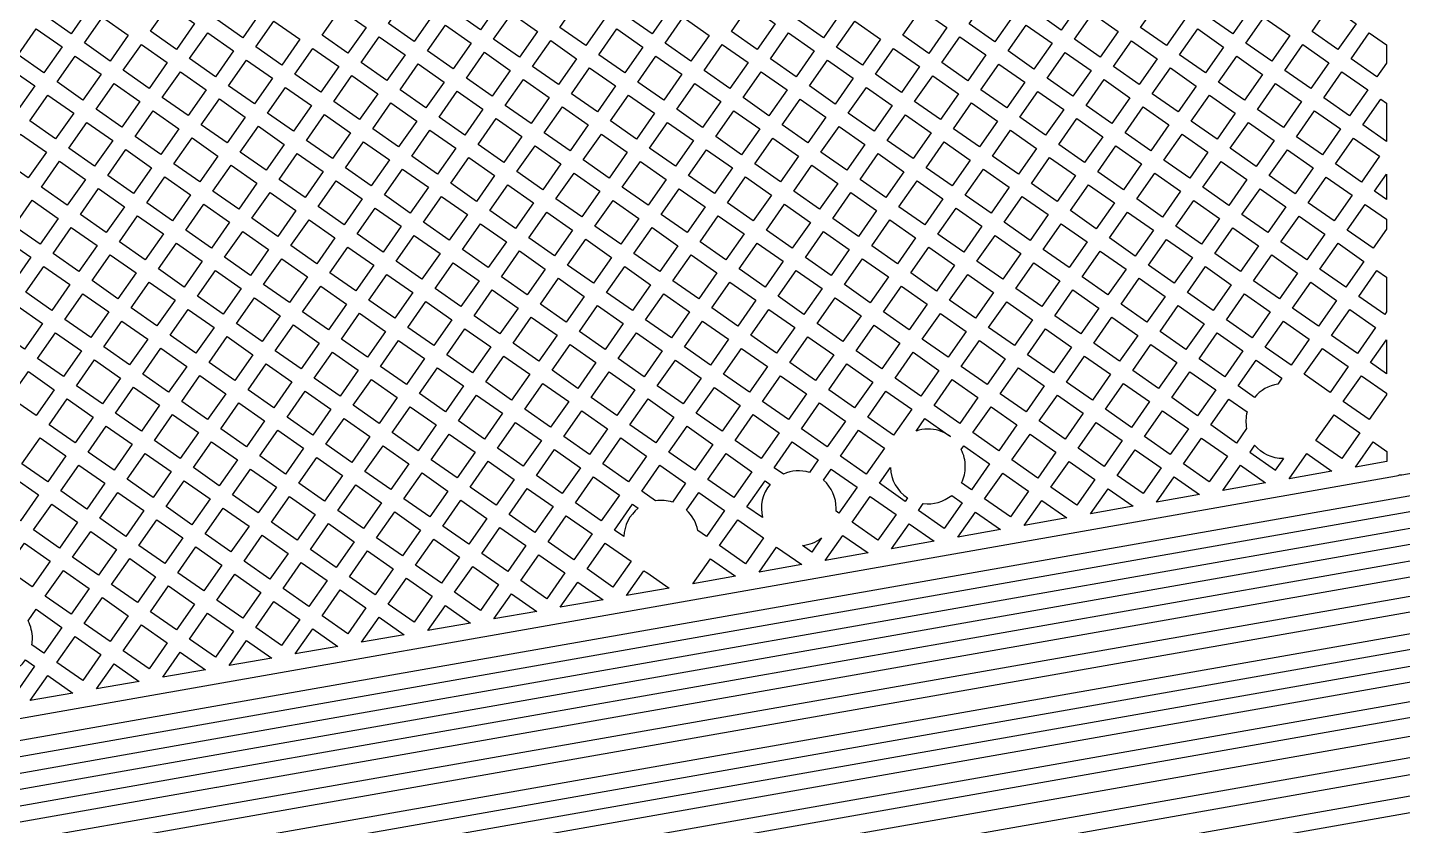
# Model space of a CAD drawing. Extents: x 3103 to 3424, y -52 to 175.
# Drawn here: x 3147.43 to 3153.96, y 37.04 to 40.84 of the extents above; entities that cross this region are included whole.
import ezdxf

# ---------------------------------------------------------------- set-up
doc = ezdxf.new("R2010")
doc.units = 0
doc.layers.add('gbr-dxf_layer0', color=7, linetype='Continuous')

msp = doc.modelspace()

# ---------------------------------------------------------------- linework, layer by layer
at = {"layer": 'gbr-dxf_layer0'}
for p, q in [((3153.8858, 40.2943), (3153.7733, 40.373)), ((3153.8288, 40.0581), (3153.8858, 40.1394)), ((3153.8858, 40.1394), (3153.8858, 40.0182)), ((3153.8858, 40.0182), (3153.8288, 40.0581)), ((3153.8102, 39.2433), (3153.8858, 39.3512)), ((3153.8858, 39.3512), (3153.8858, 39.1904)), ((3153.8858, 39.1904), (3153.8102, 39.2433)), ((3151.8149, 38.8912), (3151.8051, 38.8981)), ((3151.4766, 38.6695), (3151.5292, 38.7446)), ((3153.6267, 38.7269), (3153.4236, 38.6911)), ((3152.9971, 38.6159), (3152.7939, 38.58)), ((3153.3118, 38.6714), (3153.1088, 38.6356)), ((3148.3149, 37.454), (3154.7173, 38.5829)), ((3150.9214, 38.5064), (3150.8471, 38.5584)), ((3152.6822, 38.5603), (3152.4791, 38.5245)), ((3154.7306, 38.5079), (3148.3282, 37.379)), ((3152.3674, 38.5048), (3152.1642, 38.469)), ((3148.3145, 37.2988), (3154.6477, 38.4153)), ((3152.0524, 38.4493), (3151.8493, 38.4135)), ((3151.7375, 38.3938), (3151.5345, 38.358)), ((3154.661, 38.3403), (3148.3277, 37.2237)), ((3151.4227, 38.3383), (3151.2196, 38.3025)), ((3148.3149, 37.1335), (3154.5362, 38.2284)), ((3150.7931, 38.2273), (3150.5902, 38.1915)), ((3151.1079, 38.2828), (3150.9048, 38.2469)), ((3154.5495, 38.1534), (3148.3281, 37.0584)), ((3150.4782, 38.1717), (3150.2751, 38.1359)), ((3150.1635, 38.1162), (3149.9605, 38.0804)), ((3149.8486, 38.0607), (3149.6453, 38.0249)), ((3149.5338, 38.0052), (3149.3308, 37.9694)), ((3148.9039, 37.8941), (3148.7011, 37.8584)), ((3149.219, 37.9497), (3149.0159, 37.9139)), ((3148.5893, 37.8387), (3148.3863, 37.8029)), ((3144.9048, 36.1977), (3154.0793, 37.8151)), ((3148.2743, 37.7831), (3148.0715, 37.7474)), ((3154.0925, 37.7401), (3144.918, 36.1226)), ((3147.9595, 37.7276), (3147.7566, 37.6918)), ((3147.6446, 37.6721), (3147.4418, 37.6363)), ((3148.3148, 36.63), (3154.2977, 37.685)), ((3148.3127, 36.465), (3154.302, 37.5213)), ((3144.6132, 36.8014), (3148.3145, 37.454)), ((3148.3277, 37.3789), (3144.6264, 36.7264)), ((3145.1861, 35.7314), (3154.318, 37.3414)), ((3144.6468, 36.6523), (3148.3143, 37.2987)), ((3154.3356, 37.2414), (3145.2038, 35.6314)), ((3148.3276, 37.2237), (3144.66, 36.5773)), ((3144.8258, 36.5197), (3148.3145, 37.1334)), ((3148.3277, 37.0584), (3144.839, 36.4447))]:
    msp.add_line(p, q, dxfattribs=at)
at = {"layer": 'gbr-dxf_layer0', "linetype": 'Continuous'}
for points in [[(3149.4585, 40.9106), (3149.5444, 41.0333), (3149.6671, 40.9474), (3149.5812, 40.8247)], [(3152.2177, 40.9103), (3152.3037, 41.033), (3152.4266, 40.9469), (3152.3407, 40.8242)], [(3147.5138, 40.8923), (3147.5998, 41.0151), (3147.7226, 40.9291), (3147.6366, 40.8064)], [(3148.3287, 40.8737), (3148.4147, 40.9964), (3148.5374, 40.9105), (3148.4514, 40.7877)], [(3149.1436, 40.8551), (3149.2296, 40.9779), (3149.3523, 40.8919), (3149.2664, 40.7691)], [(3150.2733, 40.892), (3150.3593, 41.0147), (3150.482, 40.9288), (3150.3961, 40.806)], [(3151.0882, 40.8733), (3151.1741, 40.9961), (3151.2969, 40.9101), (3151.2109, 40.7873)], [(3151.903, 40.8546), (3151.989, 40.9774), (3152.1116, 40.8916), (3152.0256, 40.7688)], [(3153.0326, 40.8917), (3153.1185, 41.0144), (3153.2413, 40.9284), (3153.1554, 40.8057)], [(3148.0139, 40.8182), (3148.0998, 40.9409), (3148.2226, 40.8549), (3148.1366, 40.7322)], [(3148.8287, 40.7995), (3148.9147, 40.9223), (3149.0374, 40.8364), (3148.9515, 40.7136)], [(3149.6437, 40.781), (3149.7296, 40.9036), (3149.8523, 40.8177), (3149.7664, 40.695)], [(3149.9584, 40.8364), (3150.0444, 40.9592), (3150.1672, 40.8733), (3150.0812, 40.7505)], [(3150.7734, 40.8178), (3150.8593, 40.9405), (3150.982, 40.8546), (3150.8961, 40.7319)], [(3151.588, 40.7993), (3151.6739, 40.922), (3151.7969, 40.8359), (3151.711, 40.7132)], [(3152.4031, 40.7805), (3152.489, 40.9032), (3152.6116, 40.8174), (3152.5257, 40.6947)], [(3152.7178, 40.8361), (3152.8038, 40.9589), (3152.9265, 40.873), (3152.8405, 40.7502)], [(3153.5326, 40.8174), (3153.6186, 40.9403), (3153.7414, 40.8543), (3153.6554, 40.7314)], [(3147.699, 40.7627), (3147.785, 40.8854), (3147.9077, 40.7995), (3147.8218, 40.6767)], [(3148.5138, 40.744), (3148.5998, 40.8668), (3148.7226, 40.7808), (3148.6366, 40.658)], [(3149.3288, 40.7254), (3149.4148, 40.8482), (3149.5375, 40.7623), (3149.4515, 40.6395)], [(3150.4585, 40.7623), (3150.5445, 40.8851), (3150.6672, 40.7991), (3150.5813, 40.6763)], [(3151.2733, 40.7436), (3151.3593, 40.8664), (3151.4819, 40.7806), (3151.3959, 40.6578)], [(3152.088, 40.725), (3152.174, 40.8479), (3152.297, 40.7618), (3152.211, 40.639)], [(3153.2178, 40.762), (3153.3037, 40.8847), (3153.4265, 40.7987), (3153.3406, 40.676)], [(3147.3842, 40.7072), (3147.4701, 40.8299), (3147.5929, 40.7439), (3147.507, 40.6212)], [(3148.1991, 40.6885), (3148.285, 40.8112), (3148.4077, 40.7253), (3148.3218, 40.6026)], [(3149.0139, 40.6699), (3149.0999, 40.7927), (3149.2227, 40.7067), (3149.1367, 40.5839)], [(3149.8288, 40.6513), (3149.9147, 40.774), (3150.0375, 40.688), (3149.9516, 40.5653)], [(3150.1436, 40.7067), (3150.2296, 40.8295), (3150.3524, 40.7436), (3150.2664, 40.6208)], [(3150.9585, 40.6882), (3151.0445, 40.8109), (3151.1672, 40.7249), (3151.0813, 40.6022)], [(3151.7734, 40.6695), (3151.8593, 40.7922), (3151.9819, 40.7063), (3151.896, 40.5836)], [(3152.5881, 40.651), (3152.674, 40.7737), (3152.7967, 40.6877), (3152.7108, 40.565)], [(3152.9029, 40.7064), (3152.9889, 40.8293), (3153.1117, 40.7433), (3153.0257, 40.6205)], [(3153.7178, 40.6877), (3153.8038, 40.8106), (3153.8858, 40.7532), (3153.8858, 40.6664), (3153.8405, 40.6018)], [(3147.8842, 40.633), (3147.9701, 40.7558), (3148.0929, 40.6698), (3148.007, 40.547)], [(3148.6991, 40.6143), (3148.785, 40.7371), (3148.9078, 40.6512), (3148.8218, 40.5284)], [(3149.514, 40.5958), (3149.5999, 40.7185), (3149.7227, 40.6326), (3149.6367, 40.5098)], [(3150.6437, 40.6326), (3150.7296, 40.7554), (3150.8524, 40.6695), (3150.7664, 40.5467)], [(3151.4583, 40.6141), (3151.5443, 40.7369), (3151.6673, 40.6508), (3151.5813, 40.528)], [(3152.2734, 40.5953), (3152.3594, 40.7181), (3152.482, 40.6322), (3152.396, 40.5094)], [(3153.403, 40.6323), (3153.4889, 40.755), (3153.6117, 40.669), (3153.5258, 40.5463)], [(3147.2545, 40.522), (3147.3405, 40.6448), (3147.4632, 40.5588), (3147.3773, 40.436)], [(3147.5694, 40.5775), (3147.6553, 40.7002), (3147.7781, 40.6143), (3147.6921, 40.4916)], [(3148.3842, 40.5589), (3148.4701, 40.6816), (3148.5929, 40.5956), (3148.507, 40.4729)], [(3149.1991, 40.5402), (3149.2851, 40.663), (3149.4078, 40.577), (3149.3218, 40.4542)], [(3150.014, 40.5216), (3150.0999, 40.6443), (3150.2227, 40.5584), (3150.1368, 40.4357)], [(3150.3288, 40.5771), (3150.4148, 40.6999), (3150.5376, 40.6139), (3150.4516, 40.4911)], [(3151.1437, 40.5585), (3151.2296, 40.6812), (3151.3522, 40.5954), (3151.2663, 40.4727)], [(3151.9584, 40.5399), (3152.0443, 40.6626), (3152.1672, 40.5765), (3152.0813, 40.4539)], [(3152.7733, 40.5213), (3152.8592, 40.644), (3152.982, 40.558), (3152.896, 40.4354)], [(3153.0881, 40.5768), (3153.1741, 40.6996), (3153.2969, 40.6136), (3153.2109, 40.4908)], [(3147.7545, 40.4479), (3147.8405, 40.5706), (3147.9633, 40.4846), (3147.8773, 40.3619)], [(3148.0694, 40.5033), (3148.1554, 40.6261), (3148.2781, 40.5402), (3148.1921, 40.4174)], [(3148.8842, 40.4847), (3148.9702, 40.6075), (3149.093, 40.5215), (3149.007, 40.3987)], [(3149.6991, 40.4661), (3149.7851, 40.5889), (3149.9079, 40.5029), (3149.8219, 40.3801)], [(3150.8289, 40.503), (3150.9148, 40.6257), (3151.0376, 40.5398), (3150.9516, 40.417)], [(3151.6437, 40.4843), (3151.7297, 40.6071), (3151.8523, 40.5212), (3151.7663, 40.3985)], [(3152.4584, 40.4657), (3152.5444, 40.5885), (3152.6671, 40.5026), (3152.5811, 40.3798)], [(3153.5882, 40.5026), (3153.6741, 40.6253), (3153.7968, 40.5394), (3153.7109, 40.4167)], [(3147.4397, 40.3923), (3147.5257, 40.5151), (3147.6484, 40.4291), (3147.5625, 40.3064)], [(3148.5694, 40.4292), (3148.6553, 40.5519), (3148.7781, 40.466), (3148.6922, 40.3433)], [(3149.3843, 40.4105), (3149.4703, 40.5333), (3149.593, 40.4474), (3149.507, 40.3246)], [(3150.1992, 40.392), (3150.2851, 40.5147), (3150.4079, 40.4287), (3150.322, 40.306)], [(3150.514, 40.4474), (3150.6, 40.5702), (3150.7227, 40.4843), (3150.6368, 40.3615)], [(3151.3287, 40.429), (3151.4146, 40.5517), (3151.5376, 40.4656), (3151.4517, 40.3429)], [(3152.1438, 40.4102), (3152.2297, 40.5328), (3152.3523, 40.447), (3152.2664, 40.3243)], [(3152.9585, 40.3916), (3153.0444, 40.5143), (3153.1671, 40.4284), (3153.0812, 40.3057)], [(3153.2733, 40.4471), (3153.3593, 40.5699), (3153.4821, 40.4839), (3153.3961, 40.3611)], [(3147.9397, 40.3182), (3148.0257, 40.4409), (3148.1484, 40.355), (3148.0625, 40.2322)], [(3148.2545, 40.3737), (3148.3405, 40.4965), (3148.4633, 40.4105), (3148.3773, 40.2877)], [(3149.0694, 40.355), (3149.1554, 40.4778), (3149.2781, 40.3918), (3149.1922, 40.269)], [(3149.8843, 40.3364), (3149.9703, 40.4592), (3150.0931, 40.3733), (3150.0071, 40.2505)], [(3150.6992, 40.3178), (3150.7852, 40.4406), (3150.9079, 40.3546), (3150.8219, 40.2318)], [(3151.014, 40.3733), (3151.1, 40.4961), (3151.2226, 40.4103), (3151.1366, 40.2875)], [(3151.8287, 40.3547), (3151.9147, 40.4775), (3152.0376, 40.3914), (3151.9517, 40.2687)], [(3152.6435, 40.3361), (3152.7296, 40.4589), (3152.8523, 40.3729), (3152.7663, 40.2501)], [(3153.4585, 40.3174), (3153.5445, 40.4402), (3153.6672, 40.3543), (3153.5812, 40.2315)], [(3147.6249, 40.2627), (3147.7108, 40.3854), (3147.8336, 40.2995), (3147.7477, 40.1767)], [(3148.7546, 40.2995), (3148.8405, 40.4223), (3148.9633, 40.3363), (3148.8774, 40.2136)], [(3149.5694, 40.2809), (3149.6554, 40.4037), (3149.7782, 40.3177), (3149.6922, 40.1949)], [(3150.3844, 40.2623), (3150.4703, 40.385), (3150.5931, 40.2991), (3150.5071, 40.1764)], [(3151.5141, 40.2992), (3151.6, 40.4219), (3151.7226, 40.336), (3151.6367, 40.2133)], [(3152.3288, 40.2806), (3152.4147, 40.4033), (3152.5374, 40.3174), (3152.4515, 40.1947)], [(3153.1437, 40.262), (3153.2296, 40.3847), (3153.3524, 40.2987), (3153.2665, 40.176)], [(3147.3101, 40.2072), (3147.396, 40.3299), (3147.5188, 40.244), (3147.4328, 40.1212)], [(3148.1249, 40.1885), (3148.2108, 40.3113), (3148.3336, 40.2253), (3148.2477, 40.1026)], [(3148.4397, 40.244), (3148.5257, 40.3668), (3148.6484, 40.2808), (3148.5625, 40.1581)], [(3149.2546, 40.2253), (3149.3406, 40.3481), (3149.4633, 40.2622), (3149.3774, 40.1394)], [(3150.0695, 40.2068), (3150.1555, 40.3296), (3150.2783, 40.2436), (3150.1923, 40.1208)], [(3150.8844, 40.1881), (3150.9703, 40.3109), (3151.0929, 40.2251), (3151.0069, 40.1023)], [(3151.199, 40.2438), (3151.285, 40.3665), (3151.408, 40.2805), (3151.322, 40.1577)], [(3152.0141, 40.225), (3152.1001, 40.3477), (3152.2227, 40.2619), (3152.1367, 40.1391)], [(3152.8287, 40.2064), (3152.9148, 40.3292), (3153.0375, 40.2433), (3152.9515, 40.1204)], [(3153.6436, 40.1878), (3153.7296, 40.3106), (3153.8524, 40.2246), (3153.7664, 40.1018)], [(3147.8101, 40.133), (3147.896, 40.2557), (3148.0188, 40.1698), (3147.9328, 40.0471)], [(3148.9398, 40.1699), (3149.0257, 40.2926), (3149.1485, 40.2066), (3149.0625, 40.0839)], [(3149.7546, 40.1512), (3149.8406, 40.274), (3149.9634, 40.1881), (3149.8774, 40.0652)], [(3150.5696, 40.1327), (3150.6555, 40.2554), (3150.7782, 40.1694), (3150.6923, 40.0467)], [(3151.6991, 40.1696), (3151.785, 40.2923), (3151.908, 40.2062), (3151.822, 40.0835)], [(3152.5139, 40.151), (3152.5998, 40.2736), (3152.7226, 40.1877), (3152.6367, 40.065)], [(3153.3289, 40.1323), (3153.4148, 40.255), (3153.5375, 40.169), (3153.4516, 40.0464)], [(3147.4952, 40.0775), (3147.5812, 40.2003), (3147.704, 40.1143), (3147.618, 39.9916)], [(3148.3101, 40.0588), (3148.396, 40.1816), (3148.5188, 40.0956), (3148.4328, 39.9729)], [(3148.6249, 40.1144), (3148.7109, 40.2371), (3148.8337, 40.1512), (3148.7477, 40.0284)], [(3149.4398, 40.0957), (3149.5257, 40.2184), (3149.6485, 40.1325), (3149.5625, 40.0097)], [(3150.2547, 40.0771), (3150.3407, 40.1999), (3150.4634, 40.1139), (3150.3775, 39.9912)], [(3151.0694, 40.0586), (3151.1553, 40.1814), (3151.2783, 40.0953), (3151.1923, 39.9725)], [(3151.3844, 40.114), (3151.4704, 40.2367), (3151.593, 40.1509), (3151.507, 40.0281)], [(3152.1991, 40.0954), (3152.2851, 40.2182), (3152.4078, 40.1322), (3152.3218, 40.0095)], [(3153.0139, 40.0767), (3153.1, 40.1996), (3153.2227, 40.1136), (3153.1367, 39.9907)], [(3147.9952, 40.0034), (3148.0812, 40.1261), (3148.204, 40.0401), (3148.118, 39.9174)], [(3149.125, 40.0402), (3149.2109, 40.1629), (3149.3336, 40.077), (3149.2477, 39.9542)], [(3149.9398, 40.0215), (3150.0258, 40.1444), (3150.1486, 40.0584), (3150.0626, 39.9356)], [(3150.7547, 40.003), (3150.8407, 40.1257), (3150.9632, 40.0399), (3150.8773, 39.9172)], [(3151.8845, 40.0398), (3151.9704, 40.1625), (3152.093, 40.0767), (3152.0071, 39.954)], [(3152.6991, 40.0213), (3152.785, 40.144), (3152.9078, 40.058), (3152.8219, 39.9353)], [(3153.514, 40.0026), (3153.5999, 40.1253), (3153.7227, 40.0394), (3153.6368, 39.9167)], [(3147.6804, 39.9478), (3147.7664, 40.0706), (3147.8891, 39.9846), (3147.8032, 39.8619)], [(3148.4953, 39.9292), (3148.5812, 40.0519), (3148.704, 39.966), (3148.618, 39.8432)], [(3148.8101, 39.9847), (3148.8961, 40.1074), (3149.0188, 40.0215), (3148.9329, 39.8987)], [(3149.625, 39.966), (3149.7109, 40.0888), (3149.8337, 40.0028), (3149.7477, 39.8801)], [(3150.4399, 39.9475), (3150.5258, 40.0702), (3150.6486, 39.9843), (3150.5627, 39.8615)], [(3151.2547, 39.9288), (3151.3407, 40.0516), (3151.4633, 39.9657), (3151.3773, 39.8429)], [(3151.5694, 39.9844), (3151.6554, 40.1072), (3151.7783, 40.0211), (3151.6924, 39.8984)], [(3152.3842, 39.9658), (3152.4702, 40.0885), (3152.593, 40.0026), (3152.507, 39.8798)], [(3153.1991, 39.947), (3153.2852, 40.0699), (3153.4079, 39.9839), (3153.3219, 39.8611)], [(3147.3656, 39.8924), (3147.4515, 40.0151), (3147.5743, 39.9291), (3147.4884, 39.8064)], [(3148.1804, 39.8737), (3148.2664, 39.9964), (3148.3891, 39.9105), (3148.3032, 39.7877)], [(3149.3101, 39.9105), (3149.3961, 40.0333), (3149.5188, 39.9473), (3149.4329, 39.8246)], [(3150.125, 39.8919), (3150.211, 40.0147), (3150.3338, 39.9287), (3150.2477, 39.8059)], [(3150.9397, 39.8735), (3151.0257, 39.9962), (3151.1486, 39.9101), (3151.0627, 39.7874)], [(3152.0695, 39.9103), (3152.1554, 40.033), (3152.2781, 39.9471), (3152.1922, 39.8243)], [(3152.8843, 39.8916), (3152.9702, 40.0143), (3153.093, 39.9283), (3153.0071, 39.8056)], [(3153.6992, 39.873), (3153.7851, 39.9956), (3153.8858, 39.9252), (3153.8858, 39.878), (3153.822, 39.787)], [(3147.8656, 39.8182), (3147.9515, 39.9409), (3148.0743, 39.855), (3147.9884, 39.7322)], [(3148.6805, 39.7995), (3148.7664, 39.9223), (3148.8892, 39.8363), (3148.8032, 39.7136)], [(3148.9953, 39.855), (3149.0813, 39.9778), (3149.204, 39.8918), (3149.118, 39.7691)], [(3149.8101, 39.8363), (3149.8961, 39.9591), (3150.0189, 39.8732), (3149.9329, 39.7504)], [(3150.6251, 39.8178), (3150.711, 39.9406), (3150.8336, 39.8547), (3150.7476, 39.732)], [(3151.4398, 39.7992), (3151.5257, 39.922), (3151.6487, 39.8359), (3151.5627, 39.7132)], [(3151.7548, 39.8546), (3151.8407, 39.9774), (3151.9634, 39.8916), (3151.8774, 39.7688)], [(3152.5695, 39.8361), (3152.6554, 39.9589), (3152.7782, 39.8729), (3152.6922, 39.7501)], [(3153.3843, 39.8174), (3153.4703, 39.9402), (3153.5931, 39.8543), (3153.5071, 39.7314)], [(3147.5508, 39.7627), (3147.6367, 39.8854), (3147.7595, 39.7995), (3147.6735, 39.6767)], [(3148.3656, 39.744), (3148.4515, 39.8668), (3148.5743, 39.7808), (3148.4884, 39.6581)], [(3149.4953, 39.7809), (3149.5813, 39.9036), (3149.704, 39.8176), (3149.6181, 39.6949)], [(3150.3102, 39.7622), (3150.3962, 39.885), (3150.5189, 39.7991), (3150.4329, 39.6762)], [(3151.1251, 39.7437), (3151.211, 39.8664), (3151.3336, 39.7805), (3151.2477, 39.6578)], [(3152.2546, 39.7806), (3152.3405, 39.9033), (3152.4633, 39.8174), (3152.3774, 39.6947)], [(3153.0695, 39.7619), (3153.1554, 39.8846), (3153.2782, 39.7987), (3153.1923, 39.676)], [(3147.2359, 39.7072), (3147.3219, 39.8299), (3147.4447, 39.744), (3147.3587, 39.6212)], [(3148.0508, 39.6885), (3148.1367, 39.8113), (3148.2595, 39.7253), (3148.1735, 39.6026)], [(3148.8656, 39.6699), (3148.9516, 39.7926), (3149.0743, 39.7066), (3148.9884, 39.5839)], [(3149.1805, 39.7254), (3149.2664, 39.8481), (3149.3892, 39.7622), (3149.3032, 39.6394)], [(3149.9953, 39.7067), (3150.0813, 39.8294), (3150.204, 39.7435), (3150.1181, 39.6207)], [(3150.8101, 39.6883), (3150.896, 39.811), (3151.019, 39.7249), (3150.933, 39.6022)], [(3151.6251, 39.6695), (3151.7111, 39.7922), (3151.8337, 39.7064), (3151.7477, 39.5836)], [(3151.9398, 39.7251), (3152.0258, 39.8479), (3152.1485, 39.7619), (3152.0625, 39.6392)], [(3152.7546, 39.7064), (3152.8406, 39.8292), (3152.9634, 39.7432), (3152.8774, 39.6204)], [(3153.5695, 39.6877), (3153.6555, 39.8106), (3153.7783, 39.7246), (3153.6923, 39.6017)], [(3147.7359, 39.633), (3147.8219, 39.7558), (3147.9447, 39.6698), (3147.8587, 39.5471)], [(3148.5508, 39.6144), (3148.6368, 39.7371), (3148.7595, 39.6511), (3148.6736, 39.5284)], [(3149.6805, 39.6512), (3149.7664, 39.7739), (3149.8892, 39.688), (3149.8033, 39.5652)], [(3150.4954, 39.6325), (3150.5814, 39.7554), (3150.7039, 39.6696), (3150.6179, 39.5467)], [(3151.3101, 39.6141), (3151.3961, 39.7368), (3151.519, 39.6508), (3151.4331, 39.528)], [(3152.4398, 39.651), (3152.5258, 39.7737), (3152.6485, 39.6877), (3152.5626, 39.565)], [(3153.2547, 39.6323), (3153.3406, 39.755), (3153.4634, 39.669), (3153.3775, 39.5463)], [(3147.4211, 39.5775), (3147.5071, 39.7003), (3147.6298, 39.6143), (3147.5439, 39.4916)], [(3148.236, 39.5589), (3148.3219, 39.6816), (3148.4447, 39.5956), (3148.3587, 39.4729)], [(3149.0508, 39.5402), (3149.1368, 39.6629), (3149.2595, 39.577), (3149.1736, 39.4542)], [(3149.3657, 39.5957), (3149.4516, 39.7184), (3149.5744, 39.6325), (3149.4884, 39.5097)], [(3150.1805, 39.577), (3150.2665, 39.6998), (3150.3892, 39.6138), (3150.3033, 39.4911)], [(3150.9954, 39.5585), (3151.0814, 39.6812), (3151.204, 39.5954), (3151.1181, 39.4726)], [(3151.8102, 39.5399), (3151.8961, 39.6627), (3152.0188, 39.5767), (3151.9329, 39.454)], [(3152.125, 39.5955), (3152.2109, 39.7182), (3152.3337, 39.6322), (3152.2477, 39.5095)], [(3152.9399, 39.5767), (3153.0258, 39.6995), (3153.1486, 39.6136), (3153.0626, 39.4908)], [(3153.7547, 39.558), (3153.8407, 39.6809), (3153.8858, 39.6493), (3153.8858, 39.4841), (3153.8774, 39.4721)], [(3147.9211, 39.5034), (3148.0071, 39.6261), (3148.1298, 39.5402), (3148.0439, 39.4174)], [(3148.736, 39.4847), (3148.8219, 39.6074), (3148.9447, 39.5215), (3148.8587, 39.3987)], [(3149.8657, 39.5215), (3149.9516, 39.6443), (3150.0744, 39.5583), (3149.9884, 39.4356)], [(3150.6803, 39.503), (3150.7664, 39.6259), (3150.8893, 39.5398), (3150.8033, 39.4169)], [(3151.4955, 39.4843), (3151.5814, 39.6071), (3151.704, 39.5212), (3151.6181, 39.3985)], [(3152.625, 39.5213), (3152.7109, 39.644), (3152.8337, 39.558), (3152.7478, 39.4353)], [(3153.4399, 39.5026), (3153.5258, 39.6253), (3153.6486, 39.5393), (3153.5627, 39.4166)], [(3147.6063, 39.4479), (3147.6922, 39.5706), (3147.815, 39.4846), (3147.7291, 39.3619)], [(3148.4212, 39.4292), (3148.5071, 39.5519), (3148.6299, 39.466), (3148.5439, 39.3432)], [(3149.236, 39.4105), (3149.322, 39.5333), (3149.4447, 39.4473), (3149.3588, 39.3246)], [(3149.5508, 39.466), (3149.6368, 39.5888), (3149.7596, 39.5028), (3149.6736, 39.3801)], [(3150.3657, 39.4474), (3150.4516, 39.5701), (3150.5742, 39.4843), (3150.4883, 39.3615)], [(3151.1805, 39.4289), (3151.2664, 39.5517), (3151.3893, 39.4656), (3151.3034, 39.3429)], [(3151.9953, 39.4103), (3152.0813, 39.533), (3152.204, 39.4471), (3152.1181, 39.3243)], [(3152.3102, 39.4658), (3152.3961, 39.5885), (3152.5189, 39.5026), (3152.4329, 39.3798)], [(3153.125, 39.4471), (3153.211, 39.5699), (3153.3337, 39.4839), (3153.2478, 39.3611)], [(3147.2915, 39.3924), (3147.3774, 39.5151), (3147.5002, 39.4292), (3147.4142, 39.3064)], [(3148.1063, 39.3737), (3148.1922, 39.4965), (3148.315, 39.4105), (3148.2291, 39.2877)], [(3148.9212, 39.355), (3149.0071, 39.4778), (3149.1299, 39.3918), (3149.0439, 39.2691)], [(3150.0509, 39.3919), (3150.1368, 39.5146), (3150.2596, 39.4286), (3150.1736, 39.3059)], [(3150.8657, 39.3732), (3150.9517, 39.4961), (3151.0743, 39.4102), (3150.9883, 39.2874)], [(3151.6805, 39.3548), (3151.7665, 39.4775), (3151.8892, 39.3916), (3151.8032, 39.2688)], [(3152.8102, 39.3916), (3152.8961, 39.5143), (3153.0189, 39.4284), (3152.933, 39.3057)], [(3153.6251, 39.3729), (3153.711, 39.4956), (3153.8337, 39.4097), (3153.7478, 39.287)], [(3147.7915, 39.3182), (3147.8774, 39.4409), (3148.0002, 39.355), (3147.9142, 39.2323)], [(3148.6063, 39.2995), (3148.6923, 39.4223), (3148.815, 39.3363), (3148.7291, 39.2136)], [(3149.4212, 39.2809), (3149.5071, 39.4036), (3149.6299, 39.3176), (3149.544, 39.1949)], [(3149.736, 39.3364), (3149.822, 39.4591), (3149.9447, 39.3732), (3149.8588, 39.2504)], [(3150.5507, 39.3178), (3150.6366, 39.4406), (3150.7596, 39.3545), (3150.6736, 39.2317)], [(3151.3658, 39.2992), (3151.4518, 39.4219), (3151.5744, 39.336), (3151.4884, 39.2133)], [(3152.1805, 39.2806), (3152.2665, 39.4033), (3152.3892, 39.3174), (3152.3033, 39.1947)], [(3152.4953, 39.3361), (3152.5813, 39.4589), (3152.7041, 39.3729), (3152.6181, 39.2501)], [(3153.3102, 39.3174), (3153.3962, 39.4402), (3153.519, 39.3542), (3153.433, 39.2314)], [(3147.4766, 39.2627), (3147.5626, 39.3855), (3147.6854, 39.2995), (3147.5994, 39.1767)], [(3148.2915, 39.244), (3148.3774, 39.3668), (3148.5002, 39.2808), (3148.4143, 39.1581)], [(3149.1064, 39.2254), (3149.1923, 39.3481), (3149.3151, 39.2622), (3149.2291, 39.1394)], [(3149.9212, 39.2067), (3150.0071, 39.3295), (3150.1299, 39.2435), (3150.044, 39.1207)], [(3150.236, 39.2622), (3150.322, 39.3849), (3150.4445, 39.2991), (3150.3586, 39.1764)], [(3151.0507, 39.2437), (3151.1368, 39.3665), (3151.2597, 39.2804), (3151.1737, 39.1576)], [(3151.8657, 39.2251), (3151.9516, 39.3479), (3152.0744, 39.2619), (3151.9884, 39.1391)], [(3152.6805, 39.2064), (3152.7665, 39.3292), (3152.8893, 39.2432), (3152.8033, 39.1205)], [(3152.9954, 39.262), (3153.0813, 39.3847), (3153.2041, 39.2987), (3153.1182, 39.176)], [(3147.9766, 39.1886), (3148.0626, 39.3113), (3148.1854, 39.2253), (3148.0994, 39.1026)], [(3148.7915, 39.1699), (3148.8775, 39.2926), (3149.0002, 39.2066), (3148.9143, 39.0839)], [(3149.6064, 39.1512), (3149.6923, 39.2739), (3149.8151, 39.188), (3149.7291, 39.0653)], [(3150.7361, 39.188), (3150.822, 39.3108), (3150.9446, 39.2249), (3150.8587, 39.1022)], [(3151.5509, 39.1696), (3151.6368, 39.2923), (3151.7595, 39.2064), (3151.6736, 39.0837)], [(3152.3657, 39.151), (3152.4516, 39.2737), (3152.5744, 39.1877), (3152.4885, 39.065)], [(3153.4954, 39.1877), (3153.5814, 39.3105), (3153.7041, 39.2246), (3153.6181, 39.1018)], [(3147.3469, 39.0774), (3147.4329, 39.2003), (3147.5557, 39.1143), (3147.4697, 38.9914)], [(3147.6618, 39.133), (3147.7478, 39.2558), (3147.8705, 39.1698), (3147.7846, 39.0471)], [(3148.4767, 39.1144), (3148.5626, 39.2371), (3148.6854, 39.1512), (3148.5994, 39.0284)], [(3149.2915, 39.0957), (3149.3775, 39.2185), (3149.5003, 39.1325), (3149.4143, 39.0097)], [(3150.1064, 39.077), (3150.1923, 39.1998), (3150.3149, 39.114), (3150.229, 38.9912)], [(3150.421, 39.1327), (3150.507, 39.2554), (3150.6299, 39.1693), (3150.544, 39.0466)], [(3151.2361, 39.1139), (3151.3221, 39.2367), (3151.4447, 39.1509), (3151.3587, 39.028)], [(3152.0509, 39.0954), (3152.1368, 39.2182), (3152.2596, 39.1322), (3152.1736, 39.0095)], [(3152.8657, 39.0768), (3152.9517, 39.1995), (3153.0744, 39.1136), (3152.9885, 38.9908)], [(3148.1619, 39.0589), (3148.2478, 39.1816), (3148.3706, 39.0956), (3148.2846, 38.9729)], [(3148.9767, 39.0402), (3149.0627, 39.1629), (3149.1854, 39.077), (3149.0995, 38.9543)], [(3149.7915, 39.0216), (3149.8775, 39.1443), (3150.0003, 39.0583), (3149.9143, 38.9356)], [(3150.9211, 39.0585), (3151.007, 39.1812), (3151.13, 39.0952), (3151.044, 38.9724)], [(3151.736, 39.04), (3151.8219, 39.1627), (3151.9447, 39.0767), (3151.8588, 38.954)], [(3152.5509, 39.0213), (3152.6368, 39.144), (3152.7596, 39.058), (3152.6737, 38.9353)], [(3153.6805, 39.0581), (3153.7665, 39.1809), (3153.8858, 39.0974), (3153.8858, 39.0899), (3153.8033, 38.9721)], [(3147.5321, 38.9477), (3147.6181, 39.0706), (3147.7409, 38.9847), (3147.6548, 38.8618)], [(3147.847, 39.0034), (3147.9329, 39.1261), (3148.0557, 39.0402), (3147.9698, 38.9174)], [(3148.6619, 38.9847), (3148.7478, 39.1075), (3148.8706, 39.0215), (3148.7846, 38.8987)], [(3149.4767, 38.966), (3149.5627, 39.0888), (3149.6854, 39.0028), (3149.5995, 38.8801)], [(3150.2914, 38.9475), (3150.3773, 39.0703), (3150.5003, 38.9842), (3150.4143, 38.8614)], [(3150.6064, 39.0029), (3150.6923, 39.1256), (3150.815, 39.0398), (3150.729, 38.917)], [(3151.4211, 38.9843), (3151.5072, 39.1072), (3151.6299, 39.0213), (3151.5438, 38.8984)], [(3152.236, 38.9658), (3152.322, 39.0885), (3152.4448, 39.0026), (3152.3588, 38.8798)], [(3148.347, 38.9292), (3148.433, 39.0519), (3148.5557, 38.966), (3148.4698, 38.8433)], [(3149.1619, 38.9106), (3149.2478, 39.0333), (3149.3706, 38.9473), (3149.2847, 38.8246)], [(3149.9767, 38.8919), (3150.0627, 39.0146), (3150.1852, 38.9288), (3150.0993, 38.8061)], [(3151.1064, 38.9287), (3151.1924, 39.0515), (3151.315, 38.9656), (3151.229, 38.8428)], [(3151.9212, 38.9103), (3152.0072, 39.033), (3152.1299, 38.9471), (3152.044, 38.8243)], [(3152.7361, 38.8916), (3152.822, 39.0143), (3152.9448, 38.9284), (3152.8588, 38.8057)], [(3147.7172, 38.8181), (3147.8033, 38.941), (3147.9261, 38.855), (3147.84, 38.7321)], [(3148.0322, 38.8737), (3148.1181, 38.9965), (3148.2409, 38.9105), (3148.155, 38.7877)], [(3148.8471, 38.855), (3148.933, 38.9778), (3149.0558, 38.8918), (3148.9698, 38.7691)], [(3149.6619, 38.8364), (3149.7478, 38.9591), (3149.8706, 38.8732), (3149.7847, 38.7504)], [(3150.4767, 38.8177), (3150.5627, 38.9405), (3150.6853, 38.8546), (3150.5994, 38.7318)], [(3150.7914, 38.8733), (3150.8774, 38.996), (3151.0003, 38.91), (3150.9144, 38.7873)], [(3152.4212, 38.8361), (3152.5072, 38.9589), (3152.63, 38.8729), (3152.544, 38.7501)], [(3153.5509, 38.873), (3153.6368, 38.9957), (3153.7596, 38.9097), (3153.6737, 38.787)], [(3147.4025, 38.7627), (3147.4884, 38.8853), (3147.6111, 38.7994), (3147.5253, 38.6768)], [(3148.5322, 38.7996), (3148.6181, 38.9223), (3148.7409, 38.8363), (3148.655, 38.7136)], [(3149.3471, 38.7809), (3149.433, 38.9036), (3149.5558, 38.8177), (3149.4698, 38.6949)], [(3150.1617, 38.7624), (3150.2477, 38.8851), (3150.3706, 38.799), (3150.2847, 38.6763)], [(3151.2915, 38.7991), (3151.3774, 38.9219), (3151.5001, 38.836), (3151.4142, 38.7132)], [(3152.1064, 38.7806), (3152.1923, 38.9034), (3152.3151, 38.8174), (3152.2292, 38.6947)], [(3152.9213, 38.762), (3153.0072, 38.8847), (3153.13, 38.7987), (3153.044, 38.676)], [(3147.9024, 38.6884), (3147.9885, 38.8113), (3148.1113, 38.7253), (3148.0252, 38.6024)], [(3148.2174, 38.744), (3148.3033, 38.8668), (3148.4261, 38.7808), (3148.3401, 38.6581)], [(3149.0322, 38.7254), (3149.1182, 38.8481), (3149.2409, 38.7622), (3149.155, 38.6394)], [(3149.8471, 38.7067), (3149.933, 38.8295), (3150.0556, 38.7436), (3149.9696, 38.6209)], [(3150.6618, 38.6881), (3150.7477, 38.8109), (3150.8707, 38.7248), (3150.7847, 38.6021)], [(3152.6064, 38.7064), (3152.6924, 38.8292), (3152.8151, 38.7433), (3152.7292, 38.6205)], [(3153.7384, 38.7466), (3153.822, 38.866), (3153.8868, 38.8206), (3153.8877, 38.7729)], [(3147.5877, 38.6331), (3147.6735, 38.7557), (3147.7963, 38.6697), (3147.7105, 38.5471)], [(3148.7174, 38.6699), (3148.8033, 38.7926), (3148.9261, 38.7067), (3148.8402, 38.5839)], [(3149.5322, 38.6512), (3149.6182, 38.774), (3149.741, 38.688), (3149.655, 38.5653)], [(3152.2916, 38.651), (3152.3775, 38.7737), (3152.5003, 38.6877), (3152.4144, 38.565)], [(3147.2728, 38.5774), (3147.3588, 38.7003), (3147.4815, 38.6143), (3147.3955, 38.4915)], [(3148.0876, 38.5587), (3148.1737, 38.6816), (3148.2964, 38.5957), (3148.2104, 38.4728)], [(3148.4025, 38.6144), (3148.4885, 38.7371), (3148.6113, 38.6512), (3148.5253, 38.5284)], [(3149.2174, 38.5957), (3149.3034, 38.7185), (3149.4261, 38.6325), (3149.3402, 38.5098)], [(3150.0321, 38.5772), (3150.118, 38.6999), (3150.241, 38.6138), (3150.155, 38.4911)], [(3151.9766, 38.5953), (3152.0627, 38.7182), (3152.1855, 38.6323), (3152.0994, 38.5094)], [(3147.7729, 38.5034), (3147.8587, 38.626), (3147.9815, 38.54), (3147.8957, 38.4174)], [(3148.9026, 38.5402), (3148.9885, 38.663), (3149.1113, 38.577), (3149.0254, 38.4543)], [(3149.7174, 38.5216), (3149.8034, 38.6443), (3149.9259, 38.5585), (3149.84, 38.4357)], [(3147.4579, 38.4478), (3147.544, 38.5706), (3147.6668, 38.4847), (3147.5807, 38.3618)], [(3148.2728, 38.4291), (3148.3588, 38.552), (3148.4816, 38.466), (3148.3956, 38.3431)], [(3148.5877, 38.4847), (3148.6737, 38.6075), (3148.7964, 38.5215), (3148.7105, 38.3988)], [(3149.4026, 38.4661), (3149.4885, 38.5888), (3149.6113, 38.5028), (3149.5254, 38.3801)], [(3151.347, 38.4843), (3151.4329, 38.6071), (3151.5557, 38.5211), (3151.4698, 38.3984)], [(3147.9581, 38.3737), (3148.0439, 38.4963), (3148.1667, 38.4104), (3148.0808, 38.2878)], [(3149.0878, 38.4106), (3149.1737, 38.5333), (3149.2964, 38.4473), (3149.2105, 38.3246)], [(3149.9024, 38.392), (3149.9884, 38.5148), (3150.1113, 38.4287), (3150.0254, 38.3059)], [(3150.7175, 38.3732), (3150.8034, 38.4959), (3150.926, 38.4101), (3150.8401, 38.2874)], [(3147.6431, 38.3181), (3147.7292, 38.441), (3147.852, 38.355), (3147.7659, 38.2321)], [(3148.458, 38.2994), (3148.544, 38.4223), (3148.6668, 38.3363), (3148.5807, 38.2135)], [(3148.7729, 38.3551), (3148.8589, 38.4778), (3148.9816, 38.3918), (3148.8957, 38.2691)], [(3149.5878, 38.3364), (3149.6737, 38.4591), (3149.7963, 38.3733), (3149.7103, 38.2506)], [(3147.3283, 38.2626), (3147.4142, 38.3853), (3147.537, 38.2994), (3147.4511, 38.1766)], [(3148.1432, 38.2441), (3148.2291, 38.3667), (3148.3519, 38.2807), (3148.266, 38.1581)], [(3149.2729, 38.2809), (3149.3589, 38.4036), (3149.4816, 38.3177), (3149.3957, 38.1949)], [(3150.0878, 38.2622), (3150.1737, 38.385), (3150.2964, 38.2991), (3150.2104, 38.1764)], [(3147.8283, 38.1884), (3147.9144, 38.3113), (3148.0371, 38.2253), (3147.9511, 38.1025)], [(3148.6432, 38.1697), (3148.7292, 38.2926), (3148.852, 38.2067), (3148.7659, 38.0838)], [(3148.9581, 38.2254), (3149.0441, 38.3481), (3149.1668, 38.2622), (3149.0808, 38.1394)], [(3149.7728, 38.2068), (3149.8587, 38.3296), (3149.9817, 38.2435), (3149.8957, 38.1208)], [(3147.5135, 38.1329), (3147.5994, 38.2557), (3147.7222, 38.1697), (3147.6363, 38.047)], [(3148.3284, 38.1144), (3148.4143, 38.237), (3148.537, 38.151), (3148.4512, 38.0284)], [(3149.4581, 38.1512), (3149.5441, 38.274), (3149.6666, 38.1881), (3149.5807, 38.0654)], [(3148.0135, 38.0587), (3148.0995, 38.1816), (3148.2223, 38.0957), (3148.1363, 37.9728)], [(3148.8284, 38.0401), (3148.9144, 38.163), (3149.0371, 38.077), (3148.9511, 37.9541)], [(3149.1433, 38.0957), (3149.2292, 38.2185), (3149.352, 38.1325), (3149.2661, 38.0098)], [(3147.6987, 38.0033), (3147.7846, 38.126), (3147.9074, 38.04), (3147.8214, 37.9173)], [(3148.5136, 37.9847), (3148.5994, 38.1073), (3148.7222, 38.0214), (3148.6364, 37.8988)], [(3148.1987, 37.9291), (3148.2847, 38.052), (3148.4075, 37.966), (3148.3214, 37.8431)], [(3147.8838, 37.8736), (3147.9698, 37.9963), (3148.0926, 37.9104), (3148.0066, 37.7876)], [(3147.569, 37.8181), (3147.655, 37.9408), (3147.7777, 37.8549), (3147.6918, 37.7321)]]:
    msp.add_lwpolyline(points, close=True, dxfattribs=at)
for points in [[(3153.7733, 40.373), (3153.8592, 40.4957), (3153.8858, 40.4771), (3153.8858, 40.2943)], [(3151.6507, 38.9181), (3151.6923, 38.9775), (3151.8051, 38.8981)], [(3153.2361, 38.8174), (3153.3588, 38.7315), (3153.3977, 38.787)], [(3153.4236, 38.6911), (3153.5072, 38.8106), (3153.6267, 38.7269)], [(3153.1088, 38.6356), (3153.1924, 38.755), (3153.3118, 38.6714)], [(3152.7939, 38.58), (3152.8776, 38.6995), (3152.9971, 38.6159)], [(3152.4791, 38.5245), (3152.5627, 38.644), (3152.6822, 38.5603)], [(3152.1642, 38.469), (3152.2479, 38.5885), (3152.3674, 38.5048)], [(3151.8493, 38.4135), (3151.9329, 38.5329), (3152.0524, 38.4493)], [(3151.2196, 38.3025), (3151.3033, 38.4219), (3151.4227, 38.3383)], [(3151.5345, 38.358), (3151.6181, 38.4774), (3151.7375, 38.3938)], [(3150.9048, 38.2469), (3150.9884, 38.3664), (3151.1079, 38.2828)], [(3151.2016, 38.4096), (3151.1549, 38.3429), (3151.1107, 38.3738)], [(3150.5902, 38.1915), (3150.6738, 38.3108), (3150.7931, 38.2273)], [(3149.9605, 38.0804), (3150.0441, 38.1998), (3150.1635, 38.1162)], [(3149.3308, 37.9694), (3149.4144, 38.0888), (3149.5338, 38.0052)], [(3149.6453, 38.0249), (3149.7291, 38.1444), (3149.8486, 38.0607)], [(3149.0159, 37.9139), (3149.0996, 38.0333), (3149.219, 37.9497)], [(3154.977, 38.0024), (3154.6405, 37.9916), (3148.3281, 36.8786)], [(3148.7011, 37.8584), (3148.7846, 37.9776), (3148.9039, 37.8941)], [(3148.3863, 37.8029), (3148.4699, 37.9223), (3148.5893, 37.8387)], [(3148.0715, 37.7474), (3148.155, 37.8667), (3148.2743, 37.7831)], [(3147.7566, 37.6918), (3147.8401, 37.8112), (3147.9595, 37.7276)], [(3147.4418, 37.6363), (3147.5253, 37.7557), (3147.6446, 37.6721)], [(3154.4218, 37.4384), (3154.3195, 37.4212), (3148.3303, 36.365)]]:
    msp.add_lwpolyline(points, dxfattribs=at)
for points in [[(3153.1806, 39.1323), (3153.2665, 39.255), (3153.3893, 39.169), (3153.3694, 39.1406, 0.185527), (3153.2585, 39.0778)], [(3153.0509, 38.9471), (3153.1369, 39.0699), (3153.2236, 39.0091, 0.113542), (3153.2215, 38.9295), (3153.1737, 38.8611)], [(3150.9768, 38.7436), (3151.0627, 38.8663), (3151.1853, 38.7804), (3151.1439, 38.7213, 0.179534), (3151.0205, 38.7129)], [(3151.8653, 38.8304), (3151.8775, 38.8479), (3152.0003, 38.7619), (3151.9142, 38.6391), (3151.867, 38.6721, 0.113004), (3151.8847, 38.7494, 0.118731)], [(3150.3471, 38.6326), (3150.433, 38.7553), (3150.5557, 38.6694), (3150.4931, 38.58, 0.113812), (3150.4134, 38.5861)], [(3151.211, 38.6843), (3151.2477, 38.7367), (3151.3705, 38.6508), (3151.2845, 38.5281), (3151.2708, 38.5376, 0.018695), (3151.2713, 38.5508, 0.215505)], [(3150.5595, 38.542), (3150.6181, 38.6257), (3150.741, 38.5397), (3150.6551, 38.4169), (3150.6143, 38.4455, 0.160108)], [(3151.6618, 38.5398), (3151.685, 38.573, 0.205782), (3151.8199, 38.6121), (3151.8705, 38.5766), (3151.7845, 38.4539)], [(3150.2174, 38.4474), (3150.3034, 38.5701), (3150.331, 38.5508, 0.223426), (3150.2623, 38.416)], [(3147.4314, 38.0157), (3147.4698, 38.0705), (3147.5926, 37.9845), (3147.5066, 37.8618), (3147.4495, 37.9017, 0.0433), (3147.4522, 37.9323, 0.12271)], [(3147.2654, 37.7547, 0.256928), (3147.4196, 37.8297), (3147.4629, 37.7994), (3147.377, 37.6766)]]:
    msp.add_lwpolyline(points, format="xyb", close=True, dxfattribs=at)
for points in [[(3151.8051, 38.8981, 0.146914), (3151.7069, 38.9272, 0.080735), (3151.6507, 38.9181)], [(3154.6843, 38.8359), (3153.9594, 38.7081, -0.091112), (3153.9457, 38.7082, -0.089508), (3153.933, 38.7035), (3144.5138, 37.0427)], [(3153.3958, 38.787, -0.222076), (3153.2594, 38.8507), (3153.2361, 38.8174)], [(3151.5292, 38.7446, 0.248079), (3151.6108, 38.5998), (3151.5994, 38.5835), (3151.4766, 38.6695)], [(3144.2675, 36.7749, -0.198302), (3144.5312, 36.9424), (3148.3145, 37.6094), (3154.7024, 38.7356)], [(3150.8471, 38.5584), (3150.9331, 38.6811), (3150.9568, 38.6645, 0.241131), (3150.9214, 38.5064)], [(3154.7156, 38.6606), (3148.3277, 37.5344), (3144.5444, 36.8674, 0.198279), (3144.3299, 36.7311)], [(3150.2751, 38.1359), (3150.3571, 38.253, 0.023713), (3150.3723, 38.2459), (3150.4782, 38.1717)], [(3148.3149, 36.9536), (3154.6297, 38.0671, -0.03785), (3154.6354, 38.0677), (3154.9746, 38.0786)], [(3154.5122, 37.633, -0.017158), (3154.3094, 37.6097), (3148.3281, 36.555)], [(3137.6995, 33.9438), (3144.9606, 35.2239), (3145.147, 35.4904, -0.199614), (3145.2621, 35.5639), (3154.3572, 37.1675), (3154.3661, 37.1691)]]:
    msp.add_lwpolyline(points, format="xyb", dxfattribs=at)
at = {"layer": 'gbr-dxf_layer0'}
for centre, radius, start, end in [((3151.7075, 38.7492), 0.178, 52.92375, 56.76789), ((3151.0935, 38.5508), 0.1778, 275.53085, 307.43954)]:
    msp.add_arc(centre, radius, start, end, dxfattribs=at)

doc.saveas('drawing.dxf')
